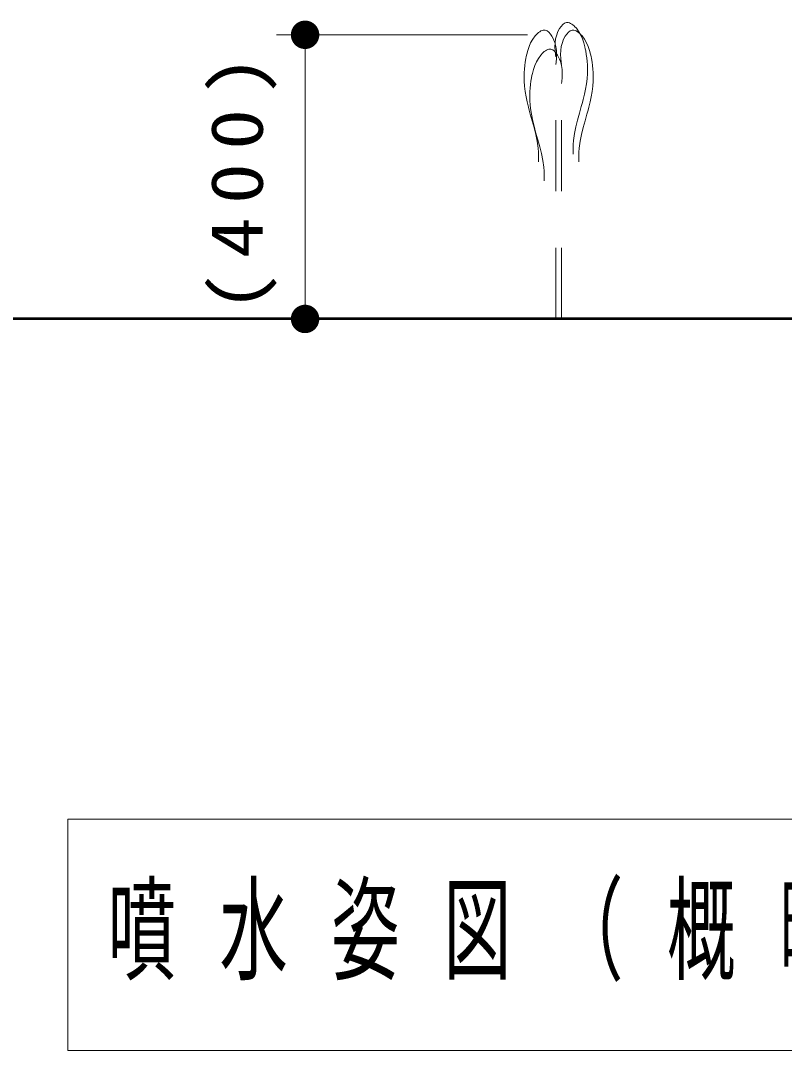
# Model space of a CAD drawing. Units: millimetres on the paper. Extents: x -385 to 15, y -594 to 267.
# Drawn here: x -100.3 to -73.43, y -462.14 to -425.9 of the extents above; entities that cross this region are included whole.
import ezdxf

# ---------------------------------------------------------------- set-up
doc = ezdxf.new("R2010")
doc.units = ezdxf.units.MM
doc.linetypes.add('USER1', pattern=[4.5, 2.5, -2])
doc.layers.add('1_40', color=4, linetype='Continuous', lineweight=25)
doc.styles.add('ＭＳ ゴシック', font='')
doc.styles.get('ＭＳ ゴシック').set_extended_font_data('MS Gothic')

# ---------------------------------------------------------------- blocks, each defined once
blk = doc.blocks.new('filled_dot')
at = {"color": 0, "linetype": 'Continuous', "lineweight": -2, "const_width": 1.25}
blk.add_lwpolyline([(-0.625, 0, 1), (0.625, 0, 1)], format="xyb", close=True, dxfattribs=at)

msp = doc.modelspace()

# ---------------------------------------------------------------- linework, layer by layer
at = {"layer": '1_40', "linetype": 'USER1', "lineweight": 13}
for p, q in [((-81.385, -426.267), (-81.339, -426.183)), ((-81.339, -426.183), (-81.287, -426.107)), ((-81.287, -426.107), (-81.229, -426.042)), ((-81.229, -426.042), (-81.165, -425.994)), ((-81.165, -425.994), (-81.098, -425.968)), ((-80.992, -425.98), (-80.951, -425.999)), ((-80.951, -425.999), (-80.91, -426.024)), ((-80.91, -426.024), (-80.87, -426.055)), ((-80.87, -426.055), (-80.832, -426.088)), ((-80.832, -426.088), (-80.81, -426.108)), ((-80.81, -426.108), (-80.749, -426.173)), ((-80.749, -426.173), (-80.66, -426.291)), ((-82.286, -426.559), (-82.357, -426.684)), ((-82.197, -426.441), (-82.286, -426.559)), ((-82.136, -426.377), (-82.197, -426.441)), ((-82.115, -426.356), (-82.136, -426.377)), ((-82.076, -426.323), (-82.115, -426.356)), ((-82.037, -426.293), (-82.076, -426.323)), ((-81.996, -426.267), (-82.037, -426.293)), ((-81.954, -426.248), (-81.996, -426.267)), ((-81.913, -426.236), (-81.954, -426.248)), ((-81.889, -426.234), (-81.913, -426.236)), ((-81.849, -426.237), (-81.889, -426.234)), ((-81.781, -426.263), (-81.849, -426.237)), ((-81.718, -426.31), (-81.781, -426.263)), ((-81.659, -426.375), (-81.718, -426.31)), ((-81.607, -426.452), (-81.659, -426.375)), ((-81.561, -426.535), (-81.607, -426.452)), ((-81.539, -426.584), (-81.561, -426.535)), ((-81.498, -426.687), (-81.479, -426.546)), ((-81.479, -426.546), (-81.44, -426.401)), ((-81.44, -426.401), (-81.408, -426.316)), ((-81.408, -426.316), (-81.385, -426.267)), ((-81.208, -426.584), (-81.185, -426.535)), ((-81.185, -426.535), (-81.139, -426.452)), ((-81.139, -426.452), (-81.087, -426.375)), ((-81.087, -426.375), (-81.029, -426.31)), ((-81.029, -426.31), (-80.965, -426.263)), ((-80.965, -426.263), (-80.898, -426.237)), ((-80.898, -426.237), (-80.857, -426.234)), ((-80.857, -426.234), (-80.833, -426.236)), ((-80.833, -426.236), (-80.792, -426.248)), ((-80.792, -426.248), (-80.751, -426.267)), ((-80.751, -426.267), (-80.71, -426.293)), ((-80.71, -426.293), (-80.67, -426.323)), ((-80.67, -426.323), (-80.632, -426.356)), ((-80.66, -426.291), (-80.589, -426.415)), ((-80.632, -426.356), (-80.61, -426.377)), ((-80.61, -426.377), (-80.549, -426.441)), ((-80.589, -426.415), (-80.532, -426.546)), ((-80.549, -426.441), (-80.46, -426.559)), ((-80.532, -426.546), (-80.487, -426.681)), ((-80.46, -426.559), (-80.389, -426.684)), ((-82.414, -426.814), (-82.459, -426.949)), ((-82.357, -426.684), (-82.414, -426.814)), ((-81.796, -426.938), (-81.837, -426.964)), ((-81.754, -426.919), (-81.796, -426.938)), ((-81.713, -426.907), (-81.754, -426.919)), ((-81.689, -426.904), (-81.713, -426.907)), ((-81.649, -426.907), (-81.689, -426.904)), ((-81.581, -426.933), (-81.649, -426.907)), ((-81.518, -426.981), (-81.581, -426.933)), ((-81.506, -426.67), (-81.539, -426.584)), ((-81.467, -426.814), (-81.506, -426.67)), ((-81.503, -426.826), (-81.498, -426.687)), ((-81.496, -426.963), (-81.503, -426.826)), ((-81.448, -426.955), (-81.467, -426.814)), ((-81.298, -426.955), (-81.279, -426.814)), ((-81.279, -426.814), (-81.24, -426.67)), ((-81.24, -426.67), (-81.208, -426.584)), ((-80.487, -426.681), (-80.451, -426.819)), ((-80.451, -426.819), (-80.434, -426.9)), ((-80.434, -426.9), (-80.42, -426.971)), ((-80.389, -426.684), (-80.332, -426.814)), ((-80.332, -426.814), (-80.287, -426.949)), ((-82.526, -427.239), (-82.548, -427.361)), ((-82.513, -427.169), (-82.526, -427.239)), ((-82.495, -427.088), (-82.513, -427.169)), ((-82.459, -426.949), (-82.495, -427.088)), ((-82.086, -427.23), (-82.157, -427.355)), ((-81.997, -427.112), (-82.086, -427.23)), ((-81.936, -427.047), (-81.997, -427.112)), ((-81.915, -427.027), (-81.936, -427.047)), ((-81.876, -426.994), (-81.915, -427.027)), ((-81.837, -426.964), (-81.876, -426.994)), ((-81.459, -427.046), (-81.518, -426.981)), ((-81.482, -427.1), (-81.496, -426.963)), ((-81.473, -427.178), (-81.482, -427.1)), ((-81.464, -427.368), (-81.45, -427.232)), ((-81.407, -427.123), (-81.459, -427.046)), ((-81.45, -427.232), (-81.444, -427.094)), ((-81.444, -427.094), (-81.448, -426.955)), ((-81.361, -427.206), (-81.407, -427.123)), ((-81.339, -427.255), (-81.361, -427.206)), ((-81.306, -427.34), (-81.339, -427.255)), ((-81.303, -427.094), (-81.298, -426.955)), ((-81.296, -427.232), (-81.303, -427.094)), ((-81.282, -427.368), (-81.296, -427.232)), ((-80.42, -426.971), (-80.399, -427.092)), ((-80.399, -427.092), (-80.381, -427.214)), ((-80.381, -427.214), (-80.368, -427.337)), ((-80.287, -426.949), (-80.251, -427.088)), ((-80.251, -427.088), (-80.234, -427.169)), ((-80.234, -427.169), (-80.22, -427.239)), ((-80.22, -427.239), (-80.199, -427.361)), ((-82.578, -427.605), (-82.586, -427.728)), ((-82.565, -427.483), (-82.578, -427.605)), ((-82.548, -427.361), (-82.565, -427.483)), ((-82.259, -427.62), (-82.295, -427.758)), ((-82.214, -427.485), (-82.259, -427.62)), ((-82.157, -427.355), (-82.214, -427.485)), ((-81.473, -427.447), (-81.464, -427.368)), ((-81.473, -436.401), (-81.473, -427.447)), ((-81.267, -427.485), (-81.306, -427.34)), ((-81.273, -427.447), (-81.282, -427.368)), ((-81.248, -427.626), (-81.267, -427.485)), ((-81.244, -427.765), (-81.248, -427.626)), ((-80.368, -427.337), (-80.36, -427.46)), ((-80.36, -427.46), (-80.356, -427.582)), ((-80.356, -427.653), (-80.359, -427.761)), ((-80.356, -427.582), (-80.356, -427.653)), ((-80.199, -427.361), (-80.181, -427.483)), ((-80.181, -427.483), (-80.168, -427.605)), ((-80.168, -427.605), (-80.16, -427.728)), ((-82.586, -427.728), (-82.59, -427.851)), ((-82.59, -427.851), (-82.59, -427.922)), ((-82.59, -427.922), (-82.587, -428.029)), ((-82.587, -428.029), (-82.574, -428.214)), ((-82.326, -427.91), (-82.348, -428.031)), ((-82.313, -427.839), (-82.326, -427.91)), ((-82.295, -427.758), (-82.313, -427.839)), ((-81.264, -428.039), (-81.25, -427.902)), ((-81.25, -427.902), (-81.244, -427.765)), ((-80.373, -427.945), (-80.396, -428.13)), ((-80.359, -427.761), (-80.373, -427.945)), ((-80.159, -428.029), (-80.173, -428.214)), ((-80.16, -427.728), (-80.156, -427.851)), ((-80.156, -427.922), (-80.159, -428.029)), ((-80.156, -427.851), (-80.156, -427.922)), ((-82.574, -428.214), (-82.55, -428.398)), ((-82.378, -428.276), (-82.386, -428.399)), ((-82.365, -428.153), (-82.378, -428.276)), ((-82.348, -428.031), (-82.365, -428.153)), ((-81.273, -428.117), (-81.264, -428.039)), ((-81.273, -436.401), (-81.273, -428.117)), ((-80.428, -428.313), (-80.466, -428.496)), ((-80.396, -428.13), (-80.428, -428.313)), ((-80.173, -428.214), (-80.196, -428.398)), ((-82.55, -428.398), (-82.519, -428.581)), ((-82.519, -428.581), (-82.48, -428.764)), ((-82.386, -428.399), (-82.39, -428.521)), ((-82.39, -428.521), (-82.39, -428.592)), ((-82.39, -428.592), (-82.387, -428.7)), ((-82.387, -428.7), (-82.374, -428.884)), ((-80.51, -428.678), (-80.538, -428.783)), ((-80.466, -428.496), (-80.51, -428.678)), ((-80.228, -428.581), (-80.266, -428.764)), ((-80.196, -428.398), (-80.228, -428.581)), ((-82.48, -428.764), (-82.436, -428.946)), ((-82.436, -428.946), (-82.409, -429.051)), ((-82.409, -429.051), (-82.371, -429.19)), ((-82.374, -428.884), (-82.35, -429.069)), ((-82.35, -429.069), (-82.319, -429.252)), ((-80.576, -428.922), (-80.644, -429.161)), ((-80.538, -428.783), (-80.576, -428.922)), ((-80.338, -429.051), (-80.376, -429.19)), ((-80.31, -428.946), (-80.338, -429.051)), ((-80.266, -428.764), (-80.31, -428.946)), ((-82.371, -429.19), (-82.303, -429.43)), ((-82.319, -429.252), (-82.28, -429.435)), ((-82.303, -429.43), (-82.236, -429.668)), ((-82.28, -429.435), (-82.236, -429.617)), ((-80.71, -429.4), (-80.77, -429.639)), ((-80.644, -429.161), (-80.71, -429.4)), ((-80.444, -429.43), (-80.51, -429.668)), ((-80.376, -429.19), (-80.444, -429.43)), ((-82.236, -429.617), (-82.209, -429.722)), ((-82.236, -429.668), (-82.176, -429.908)), ((-82.209, -429.722), (-82.171, -429.861)), ((-80.77, -429.639), (-80.819, -429.88)), ((-80.51, -429.668), (-80.57, -429.908)), ((-82.176, -429.908), (-82.127, -430.148)), ((-82.171, -429.861), (-82.103, -430.1)), ((-82.127, -430.148), (-82.094, -430.39)), ((-82.103, -430.1), (-82.036, -430.339)), ((-80.852, -430.122), (-80.862, -430.263)), ((-80.819, -429.88), (-80.852, -430.122)), ((-80.619, -430.148), (-80.652, -430.39)), ((-80.57, -429.908), (-80.619, -430.148)), ((-82.094, -430.39), (-82.084, -430.532)), ((-82.084, -430.532), (-82.083, -430.563)), ((-82.083, -430.563), (-82.082, -430.618)), ((-82.036, -430.339), (-81.976, -430.578)), ((-80.863, -430.295), (-80.865, -430.35)), ((-80.865, -430.35), (-80.865, -430.404)), ((-80.865, -430.404), (-80.865, -430.459)), ((-80.865, -430.459), (-80.864, -430.514)), ((-80.864, -430.514), (-80.863, -430.569)), ((-80.862, -430.263), (-80.863, -430.295)), ((-80.663, -430.563), (-80.665, -430.618)), ((-80.662, -430.532), (-80.663, -430.563)), ((-80.652, -430.39), (-80.662, -430.532)), ((-82.083, -430.837), (-82.084, -430.869)), ((-82.082, -430.782), (-82.083, -430.837)), ((-82.082, -430.618), (-82.081, -430.673)), ((-82.081, -430.673), (-82.082, -430.728)), ((-82.082, -430.728), (-82.082, -430.782)), ((-81.976, -430.578), (-81.927, -430.819)), ((-81.927, -430.819), (-81.894, -431.061)), ((-80.863, -430.569), (-80.862, -430.601)), ((-80.665, -430.618), (-80.665, -430.673)), ((-80.665, -430.673), (-80.665, -430.728)), ((-80.665, -430.728), (-80.664, -430.782)), ((-80.664, -430.782), (-80.663, -430.837)), ((-80.663, -430.837), (-80.662, -430.869)), ((-81.894, -431.061), (-81.884, -431.202)), ((-81.884, -431.202), (-81.883, -431.234)), ((-81.883, -431.234), (-81.882, -431.289)), ((-81.882, -431.289), (-81.881, -431.343)), ((-81.883, -431.508), (-81.884, -431.54)), ((-81.882, -431.453), (-81.883, -431.508)), ((-81.881, -431.343), (-81.882, -431.398)), ((-81.882, -431.398), (-81.882, -431.453))]:
    msp.add_line(p, q, dxfattribs=at)
at = {"layer": '1_40', "color": 150, "linetype": 'USER1', "lineweight": 13}
for p, q in [((-81.098, -425.968), (-81.057, -425.965)), ((-81.057, -425.965), (-81.033, -425.968)), ((-81.033, -425.968), (-80.992, -425.98))]:
    msp.add_line(p, q, dxfattribs=at)
at = {"layer": '1_40', "color": 7, "lineweight": 13}
for p, q in [((-82.473, -426.401), (-91.292, -426.401)), ((-90.292, -436.401), (-90.292, -426.401)), ((-86.968, -436.401), (-91.292, -436.401)), ((-98.641, -454.011), (-98.641, -462.144)), ((-35.841, -454.011), (-98.641, -454.011)), ((-98.641, -462.144), (-35.841, -462.144))]:
    msp.add_line(p, q, dxfattribs=at)
at = {"layer": '1_40', "color": 7, "lineweight": 50}
msp.add_line((-10.18, -436.401), (-125.431, -436.401), dxfattribs=at)

# ---------------------------------------------------------------- block references
at = {"layer": '1_40', "color": 7, "lineweight": 13, "xscale": 0.4, "yscale": 0.4}
for p, rotation in [((-90.292, -426.401), 270), ((-90.292, -436.401), 90)]:
    msp.add_blockref('filled_dot', p, dxfattribs=dict(at, rotation=rotation))

# ---------------------------------------------------------------- texts
at = {"layer": '1_40', "color": 7, "insert": (-91.292, -431.401), "char_height": 1.833, "attachment_point": 8, "rotation": 90, "style": 'ＭＳ ゴシック'}
msp.add_mtext('\\T1.33;\\W1.15;(400)', dxfattribs=at)
at = {"layer": '1_40', "color": 7, "insert": (-97.241, -458.077), "char_height": 2.933, "attachment_point": 4, "style": 'ＭＳ ゴシック'}
msp.add_mtext('\\T1.64;\\W0.6;噴水姿図（概略）\u3000Ｓ＝１／４０', dxfattribs=at)

doc.saveas('drawing.dxf')
